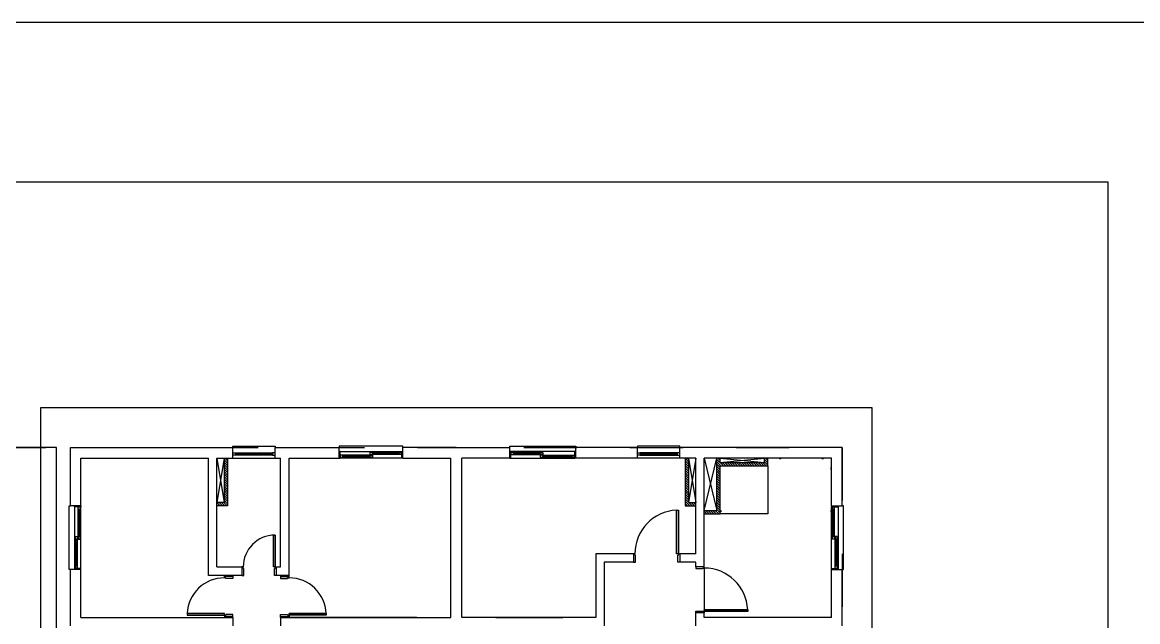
# Model space of a CAD drawing. Header units: millimetres. Extents: x 409504 to 410674, y 7402686 to 14806894.
# Drawn here: x 409858.56 to 409879.57, y 7402918.79 to 7402930.07 of the extents above; entities that cross this region are included whole.
import ezdxf

# ---------------------------------------------------------------- set-up
doc = ezdxf.new("R2010")
doc.units = ezdxf.units.MM
doc.linetypes.add('JIS_02_1.0', pattern=[2, 1, -1])
for name, color, linetype in [('Edificação Habitacional', 6, 'Continuous'), ('G_meiofio', 8, 'Continuous'), ('G_quadra', 4, 'Continuous'), ('G_txareasdatas', 1, 'Continuous')]:
    doc.layers.add(name, color=color, linetype=linetype)

# ---------------------------------------------------------------- blocks, each defined once
blk = doc.blocks.new('A$C5CAC4E4C')
for p, q in [((0, 16.25), (15.65, 16.25)), ((0, 0), (0, 16.25)), ((15.65, 16.25), (15.65, 0)), ((0.555, 14.397), (0.555, 15.497)), ((0.555, 15.497), (3.615, 15.497)), ((3.615, 15.497), (3.615, 15.522)), ((3.615, 15.522), (4.415, 15.522)), ((3.615, 15.297), (3.615, 15.497)), ((3.615, 15.297), (3.615, 15.497)), ((3.615, 15.393), (3.665, 15.393)), ((3.615, 15.353), (3.615, 15.393)), ((3.665, 15.353), (3.615, 15.353)), ((3.665, 15.393), (4.365, 15.393)), ((3.665, 15.393), (3.665, 15.353)), ((4.365, 15.373), (3.665, 15.373)), ((4.365, 15.353), (3.665, 15.353)), ((4.415, 15.393), (4.365, 15.393)), ((4.365, 15.393), (4.365, 15.353)), ((4.365, 15.353), (4.415, 15.353)), ((4.415, 15.522), (4.415, 15.497)), ((4.415, 15.497), (5.62, 15.497)), ((4.415, 15.297), (4.415, 15.497)), ((4.415, 15.297), (4.415, 15.497)), ((4.415, 15.353), (4.415, 15.393)), ((6.82, 15.522), (5.62, 15.522)), ((5.62, 15.522), (5.62, 15.497)), ((5.62, 15.297), (5.62, 15.497)), ((5.64, 15.417), (5.62, 15.417)), ((5.64, 15.417), (6.8, 15.417)), ((5.64, 15.297), (5.64, 15.417)), ((5.69, 15.352), (5.64, 15.352)), ((5.64, 15.352), (5.64, 15.312)), ((6.195, 15.352), (5.69, 15.352)), ((5.69, 15.312), (5.69, 15.352)), ((6.245, 15.402), (6.195, 15.402)), ((6.195, 15.402), (6.195, 15.362)), ((6.195, 15.362), (6.245, 15.362)), ((6.195, 15.312), (6.195, 15.352)), ((6.195, 15.352), (6.245, 15.352)), ((6.245, 15.402), (6.75, 15.402)), ((6.245, 15.362), (6.245, 15.402)), ((6.245, 15.382), (6.75, 15.382)), ((6.75, 15.362), (6.245, 15.362)), ((6.245, 15.352), (6.245, 15.312)), ((6.75, 15.362), (6.75, 15.402)), ((6.75, 15.402), (6.8, 15.402)), ((6.8, 15.362), (6.75, 15.362)), ((6.8, 15.297), (6.8, 15.417)), ((6.8, 15.417), (6.82, 15.417)), ((6.8, 15.402), (6.8, 15.362)), ((6.82, 15.497), (6.82, 15.522)), ((6.82, 15.297), (6.82, 15.497)), ((7.825, 15.497), (6.82, 15.497)), ((7.825, 15.497), (8.83, 15.497)), ((8.83, 15.497), (8.83, 15.522)), ((8.83, 15.522), (10.075, 15.522)), ((8.83, 15.297), (8.83, 15.497)), ((8.85, 15.417), (8.83, 15.417)), ((10.055, 15.417), (8.85, 15.417)), ((8.85, 15.297), (8.85, 15.417)), ((8.9, 15.402), (8.85, 15.402)), ((8.85, 15.402), (8.85, 15.362)), ((8.85, 15.362), (8.9, 15.362)), ((9.405, 15.402), (8.9, 15.402)), ((8.9, 15.362), (8.9, 15.402)), ((9.405, 15.382), (8.9, 15.382)), ((8.9, 15.362), (9.405, 15.362)), ((9.405, 15.362), (9.405, 15.402)), ((9.405, 15.402), (9.455, 15.402)), ((9.455, 15.362), (9.405, 15.362)), ((9.455, 15.352), (9.405, 15.352)), ((9.405, 15.352), (9.405, 15.312)), ((9.455, 15.402), (9.455, 15.362)), ((9.455, 15.352), (10.005, 15.352)), ((9.455, 15.312), (9.455, 15.352)), ((10.005, 15.312), (10.005, 15.352)), ((10.005, 15.352), (10.055, 15.352)), ((10.055, 15.297), (10.055, 15.417)), ((10.055, 15.417), (10.075, 15.417)), ((10.055, 15.352), (10.055, 15.312)), ((10.075, 15.522), (10.075, 15.497)), ((11.235, 15.497), (10.075, 15.497)), ((10.075, 15.297), (10.075, 15.497)), ((12.035, 15.522), (11.235, 15.522)), ((11.235, 15.522), (11.235, 15.497)), ((11.235, 15.297), (11.235, 15.497)), ((11.235, 15.297), (11.235, 15.497)), ((11.235, 15.393), (11.285, 15.393)), ((11.235, 15.353), (11.235, 15.393)), ((11.285, 15.353), (11.235, 15.353)), ((11.985, 15.393), (11.285, 15.393)), ((11.285, 15.393), (11.285, 15.353)), ((11.285, 15.373), (11.985, 15.373)), ((11.285, 15.353), (11.985, 15.353)), ((12.035, 15.393), (11.985, 15.393)), ((11.985, 15.393), (11.985, 15.353)), ((11.985, 15.353), (12.035, 15.353)), ((12.035, 15.497), (12.035, 15.522)), ((15.095, 15.497), (12.035, 15.497)), ((12.035, 15.297), (12.035, 15.497)), ((12.035, 15.297), (12.035, 15.497)), ((12.035, 15.353), (12.035, 15.393)), ((15.095, 14.397), (15.095, 15.497)), ((15.095, 14.397), (15.095, 15.497)), ((0.755, 14.397), (0.755, 15.297)), ((0.755, 15.297), (3.155, 15.297)), ((3.155, 13.087), (3.155, 15.297)), ((3.315, 13.247), (3.315, 15.297)), ((3.315, 15.297), (3.45, 14.462)), ((3.45, 15.297), (3.315, 14.462)), ((3.315, 15.297), (3.615, 15.297)), ((3.45, 15.297), (3.45, 14.462)), ((3.515, 15.297), (3.515, 14.397)), ((3.615, 15.297), (4.415, 15.297)), ((4.415, 15.297), (4.515, 15.297)), ((4.515, 13.247), (4.515, 15.297)), ((4.675, 13.087), (4.675, 15.297)), ((4.675, 15.297), (5.62, 15.297)), ((5.62, 15.297), (5.64, 15.297)), ((5.64, 15.312), (5.69, 15.312)), ((6.8, 15.297), (5.64, 15.297)), ((6.195, 15.332), (5.69, 15.332)), ((5.69, 15.312), (6.195, 15.312)), ((6.245, 15.312), (6.195, 15.312)), ((6.82, 15.297), (6.8, 15.297)), ((6.82, 15.297), (7.72, 15.297)), ((7.72, 12.297), (7.72, 15.297)), ((7.72, 12.297), (7.72, 15.297)), ((7.93, 12.297), (7.93, 15.297)), ((7.93, 12.297), (7.93, 15.297)), ((8.83, 15.297), (7.93, 15.297)), ((8.83, 15.297), (8.85, 15.297)), ((8.85, 15.297), (10.055, 15.297)), ((9.405, 15.312), (9.455, 15.312)), ((9.455, 15.332), (10.005, 15.332)), ((10.005, 15.312), (9.455, 15.312)), ((10.055, 15.312), (10.005, 15.312)), ((10.075, 15.297), (10.055, 15.297)), ((11.235, 15.297), (10.075, 15.297)), ((12.035, 15.297), (11.235, 15.297)), ((12.335, 15.297), (12.035, 15.297)), ((12.135, 15.297), (12.135, 14.397)), ((12.335, 15.297), (12.2, 14.462)), ((12.2, 15.297), (12.335, 14.462)), ((12.2, 15.297), (12.2, 14.462)), ((12.335, 13.497), (12.335, 15.297)), ((12.495, 13.252), (12.495, 15.297)), ((12.495, 15.297), (12.73, 14.312)), ((12.495, 14.312), (12.73, 15.297)), ((14.895, 15.297), (12.495, 15.297)), ((12.73, 14.312), (12.73, 15.297)), ((12.795, 15.212), (12.795, 15.297)), ((12.795, 15.297), (13.63, 15.212)), ((12.795, 15.212), (13.63, 15.297)), ((12.795, 15.212), (13.63, 15.212)), ((12.795, 14.247), (12.795, 15.147)), ((12.795, 15.147), (13.695, 15.147)), ((12.795, 14.247), (12.795, 15.147)), ((12.795, 15.147), (13.695, 15.147)), ((13.63, 15.212), (13.63, 15.297)), ((13.695, 15.147), (13.695, 15.297)), ((13.695, 15.147), (13.695, 14.247)), ((13.944, 15.289), (13.907, 15.289)), ((13.91, 15.285), (13.94, 15.285)), ((14.707, 15.289), (14.744, 15.289)), ((14.74, 15.285), (14.71, 15.285)), ((14.895, 14.397), (14.895, 15.297)), ((14.883, 15.112), (14.883, 15.082)), ((14.887, 15.078), (14.887, 15.116)), ((0.53, 13.197), (0.53, 14.397)), ((0.53, 14.397), (0.555, 14.397)), ((0.755, 14.397), (0.555, 14.397)), ((0.635, 14.377), (0.635, 14.397)), ((0.635, 14.377), (0.635, 13.217)), ((0.755, 14.377), (0.635, 14.377)), ((0.7, 14.327), (0.7, 14.377)), ((0.7, 14.377), (0.74, 14.377)), ((0.7, 13.822), (0.7, 14.327)), ((0.74, 14.327), (0.7, 14.327)), ((0.72, 13.822), (0.72, 14.327)), ((0.74, 14.377), (0.74, 14.327)), ((0.74, 14.327), (0.74, 13.822)), ((0.755, 14.397), (0.755, 14.377)), ((0.755, 13.217), (0.755, 14.377)), ((3.45, 14.462), (3.315, 14.462)), ((3.515, 14.397), (3.315, 14.397)), ((11.975, 14.317), (12.01, 14.317)), ((11.975, 13.497), (11.975, 14.317)), ((11.975, 14.317), (11.975, 13.497)), ((12.01, 14.317), (12.01, 13.497)), ((12.135, 14.397), (12.335, 14.397)), ((12.2, 14.462), (12.335, 14.462)), ((12.495, 14.312), (12.73, 14.312)), ((12.803, 14.278), (12.803, 14.316)), ((12.807, 14.312), (12.807, 14.282)), ((14.883, 14.282), (14.883, 14.312)), ((14.887, 14.316), (14.887, 14.278)), ((14.895, 14.397), (15.095, 14.397)), ((14.895, 14.397), (14.895, 14.377)), ((14.895, 13.217), (14.895, 14.377)), ((14.895, 14.377), (15.015, 14.377)), ((14.91, 14.377), (14.91, 14.327)), ((14.95, 14.377), (14.91, 14.377)), ((14.91, 14.327), (14.91, 13.822)), ((14.91, 14.327), (14.95, 14.327)), ((14.93, 13.822), (14.93, 14.327)), ((14.95, 14.327), (14.95, 14.377)), ((14.95, 13.822), (14.95, 14.327)), ((15.015, 14.377), (15.015, 14.397)), ((15.015, 14.377), (15.015, 13.217)), ((15.12, 14.397), (15.095, 14.397)), ((15.12, 13.197), (15.12, 14.397)), ((12.495, 14.247), (12.795, 14.247)), ((12.495, 14.247), (12.795, 14.247)), ((13.695, 14.247), (12.795, 14.247)), ((0.65, 13.772), (0.65, 13.822)), ((0.65, 13.822), (0.69, 13.822)), ((0.65, 13.772), (0.65, 13.267)), ((0.69, 13.772), (0.65, 13.772)), ((0.67, 13.772), (0.67, 13.267)), ((0.69, 13.822), (0.69, 13.772)), ((0.69, 13.267), (0.69, 13.772)), ((0.74, 13.822), (0.7, 13.822)), ((0.7, 13.822), (0.7, 13.772)), ((0.7, 13.772), (0.74, 13.772)), ((0.74, 13.772), (0.74, 13.822)), ((14.91, 13.772), (14.91, 13.822)), ((14.91, 13.822), (14.95, 13.822)), ((14.95, 13.772), (14.91, 13.772)), ((14.95, 13.822), (14.95, 13.772)), ((14.96, 13.822), (14.96, 13.772)), ((15, 13.822), (14.96, 13.822)), ((14.96, 13.267), (14.96, 13.772)), ((14.96, 13.772), (15, 13.772)), ((14.98, 13.772), (14.98, 13.267)), ((15, 13.772), (15, 13.822)), ((15, 13.772), (15, 13.267)), ((11.165, 13.497), (10.45, 13.497)), ((10.45, 13.497), (10.45, 12.297)), ((11.165, 13.497), (11.165, 13.337)), ((11.19, 13.497), (11.165, 13.497)), ((11.19, 13.467), (11.19, 13.497)), ((11.2, 13.467), (11.19, 13.467)), ((11.2, 13.337), (11.2, 13.467)), ((12.01, 13.497), (11.975, 13.497)), ((12, 13.337), (12, 13.467)), ((12, 13.467), (12.01, 13.467)), ((12.01, 13.467), (12.01, 13.497)), ((12.01, 13.497), (12.035, 13.497)), ((12.335, 13.497), (12.035, 13.497)), ((12.035, 13.497), (12.035, 13.337)), ((0.69, 13.267), (0.65, 13.267)), ((0.65, 13.267), (0.65, 13.217)), ((0.69, 13.217), (0.69, 13.267)), ((3.315, 13.247), (3.785, 13.247)), ((3.785, 13.247), (3.785, 13.087)), ((4.435, 13.087), (4.435, 13.247)), ((4.435, 13.247), (4.515, 13.247)), ((11.165, 13.337), (10.61, 13.337)), ((10.61, 13.337), (10.61, 12.137)), ((11.165, 13.337), (11.2, 13.337)), ((12.035, 13.337), (12, 13.337)), ((12.335, 13.337), (12.035, 13.337)), ((12.335, 13.252), (12.335, 13.337)), ((12.495, 13.252), (12.335, 13.252)), ((12.335, 13.252), (12.335, 13.217)), ((12.495, 13.227), (12.495, 13.252)), ((14.96, 13.217), (14.96, 13.267)), ((14.96, 13.267), (15, 13.267)), ((15, 13.267), (15, 13.217)), ((0.555, 13.197), (0.53, 13.197)), ((0.555, 12.137), (0.555, 13.197)), ((0.755, 13.197), (0.555, 13.197)), ((0.755, 13.217), (0.635, 13.217)), ((0.635, 13.217), (0.635, 13.197)), ((0.65, 13.217), (0.69, 13.217)), ((0.755, 13.197), (0.755, 13.217)), ((0.755, 12.297), (0.755, 13.197)), ((3.785, 13.087), (3.155, 13.087)), ((3.455, 13.067), (3.455, 13.087)), ((3.455, 13.087), (3.615, 13.087)), ((3.615, 13.067), (3.455, 13.067)), ((3.615, 13.087), (3.615, 13.067)), ((4.675, 13.087), (4.435, 13.087)), ((4.675, 13.087), (4.515, 13.087)), ((4.515, 13.087), (4.515, 13.067)), ((4.515, 13.067), (4.675, 13.067)), ((4.675, 13.067), (4.675, 13.087)), ((12.335, 13.217), (12.465, 13.217)), ((12.465, 13.217), (12.465, 13.227)), ((12.465, 13.227), (12.495, 13.227)), ((12.495, 13.227), (12.495, 12.442)), ((14.895, 13.197), (14.895, 13.217)), ((14.895, 13.217), (15.015, 13.217)), ((14.895, 13.197), (15.095, 13.197)), ((14.895, 12.297), (14.895, 13.197)), ((15, 13.217), (14.96, 13.217)), ((15.015, 13.217), (15.015, 13.197)), ((15.095, 12.137), (15.095, 13.197)), ((15.095, 13.197), (15.12, 13.197)), ((12.335, 12.382), (12.335, 12.417)), ((12.335, 12.417), (12.465, 12.417)), ((12.465, 12.417), (12.465, 12.407)), ((12.465, 12.407), (12.495, 12.407)), ((12.495, 12.407), (12.495, 12.442)), ((12.495, 12.442), (13.315, 12.442)), ((13.315, 12.442), (12.495, 12.442)), ((13.315, 12.407), (12.495, 12.407)), ((12.495, 12.407), (12.495, 12.382)), ((13.315, 12.442), (13.315, 12.407)), ((0.755, 12.297), (3.615, 12.297)), ((3.615, 12.317), (3.455, 12.317)), ((3.455, 12.317), (3.455, 12.297)), ((3.455, 12.297), (3.615, 12.297)), ((3.615, 12.297), (3.615, 12.317)), ((3.615, 12.297), (3.615, 12.137)), ((4.515, 12.317), (4.675, 12.317)), ((4.515, 12.297), (4.515, 12.317)), ((7.08, 12.297), (4.515, 12.297)), ((4.515, 12.297), (7.72, 12.297)), ((4.515, 12.297), (4.515, 12.137)), ((4.675, 12.297), (4.515, 12.297)), ((4.675, 12.317), (4.675, 12.297)), ((10.45, 12.297), (7.93, 12.297)), ((8.57, 12.297), (9.83, 12.297)), ((12.335, 12.137), (12.335, 12.382)), ((12.495, 12.382), (12.335, 12.382)), ((12.495, 12.297), (12.495, 12.382)), ((14.895, 12.297), (12.495, 12.297))]:
    blk.add_line(p, q)
at = {"linetype": 'Continuous'}
for p, q in [((3.45, 15.266), (3.515, 15.201)), ((3.45, 15.221), (3.515, 15.156)), ((3.45, 15.177), (3.515, 15.112)), ((3.45, 15.132), (3.515, 15.067)), ((3.464, 15.297), (3.515, 15.246)), ((3.509, 15.297), (3.515, 15.291)), ((12.135, 15.292), (12.2, 15.227)), ((12.135, 15.247), (12.2, 15.182)), ((12.135, 15.203), (12.2, 15.138)), ((12.135, 15.158), (12.2, 15.093)), ((12.175, 15.297), (12.2, 15.272)), ((12.73, 15.272), (12.855, 15.147)), ((12.73, 15.227), (12.81, 15.147)), ((12.73, 15.182), (12.795, 15.117)), ((12.73, 15.137), (12.795, 15.072)), ((12.75, 15.297), (12.795, 15.252)), ((12.795, 15.297), (12.795, 15.296)), ((12.835, 15.212), (12.9, 15.147)), ((12.88, 15.212), (12.945, 15.147)), ((12.924, 15.212), (12.989, 15.147)), ((12.969, 15.212), (13.034, 15.147)), ((13.014, 15.212), (13.079, 15.147)), ((13.059, 15.212), (13.124, 15.147)), ((13.104, 15.212), (13.169, 15.147)), ((13.149, 15.212), (13.214, 15.147)), ((13.194, 15.212), (13.259, 15.147)), ((13.239, 15.212), (13.304, 15.147)), ((13.284, 15.212), (13.349, 15.147)), ((13.329, 15.212), (13.394, 15.147)), ((13.373, 15.212), (13.438, 15.147)), ((13.418, 15.212), (13.483, 15.147)), ((13.463, 15.212), (13.528, 15.147)), ((13.508, 15.212), (13.573, 15.147)), ((13.553, 15.212), (13.618, 15.147)), ((13.598, 15.212), (13.663, 15.147)), ((13.63, 15.27), (13.695, 15.205)), ((13.63, 15.225), (13.695, 15.16)), ((13.648, 15.297), (13.695, 15.25)), ((13.693, 15.297), (13.695, 15.294)), ((3.45, 15.087), (3.515, 15.022)), ((3.45, 15.042), (3.515, 14.977)), ((3.45, 14.997), (3.515, 14.932)), ((3.45, 14.952), (3.515, 14.887)), ((12.135, 15.113), (12.2, 15.048)), ((12.135, 15.068), (12.2, 15.003)), ((12.135, 15.023), (12.2, 14.958)), ((12.135, 14.978), (12.2, 14.913)), ((12.135, 14.933), (12.2, 14.868)), ((12.73, 15.092), (12.795, 15.027)), ((12.73, 15.047), (12.795, 14.982)), ((12.73, 15.002), (12.795, 14.937)), ((12.73, 14.957), (12.795, 14.892)), ((3.45, 14.907), (3.515, 14.842)), ((3.45, 14.862), (3.515, 14.797)), ((3.45, 14.817), (3.515, 14.752)), ((3.45, 14.772), (3.515, 14.707)), ((3.45, 14.728), (3.515, 14.663)), ((12.135, 14.888), (12.2, 14.823)), ((12.135, 14.843), (12.2, 14.778)), ((12.135, 14.798), (12.2, 14.733)), ((12.135, 14.754), (12.2, 14.689)), ((12.135, 14.709), (12.2, 14.644)), ((12.73, 14.912), (12.795, 14.847)), ((12.73, 14.868), (12.795, 14.803)), ((12.73, 14.823), (12.795, 14.758)), ((12.73, 14.778), (12.795, 14.713)), ((12.73, 14.733), (12.795, 14.668)), ((3.45, 14.683), (3.515, 14.618)), ((3.45, 14.638), (3.515, 14.573)), ((3.45, 14.593), (3.515, 14.528)), ((3.45, 14.548), (3.515, 14.483)), ((3.45, 14.503), (3.515, 14.438)), ((12.135, 14.664), (12.2, 14.599)), ((12.135, 14.619), (12.2, 14.554)), ((12.135, 14.574), (12.2, 14.509)), ((12.135, 14.529), (12.2, 14.464)), ((12.73, 14.688), (12.795, 14.623)), ((12.73, 14.643), (12.795, 14.578)), ((12.73, 14.598), (12.795, 14.533)), ((12.73, 14.553), (12.795, 14.488)), ((12.73, 14.508), (12.795, 14.443)), ((3.315, 14.458), (3.377, 14.397)), ((3.315, 14.414), (3.332, 14.397)), ((3.356, 14.462), (3.421, 14.397)), ((3.401, 14.462), (3.466, 14.397)), ((3.446, 14.462), (3.511, 14.397)), ((12.135, 14.484), (12.222, 14.397)), ((12.135, 14.439), (12.177, 14.397)), ((12.202, 14.462), (12.267, 14.397)), ((12.247, 14.462), (12.312, 14.397)), ((12.292, 14.462), (12.335, 14.419)), ((12.495, 14.294), (12.542, 14.247)), ((12.522, 14.312), (12.587, 14.247)), ((12.567, 14.312), (12.632, 14.247)), ((12.612, 14.312), (12.677, 14.247)), ((12.657, 14.312), (12.722, 14.247)), ((12.702, 14.312), (12.767, 14.247)), ((12.73, 14.463), (12.795, 14.398)), ((12.73, 14.419), (12.795, 14.354)), ((12.73, 14.374), (12.795, 14.309)), ((12.73, 14.329), (12.795, 14.264)), ((12.495, 14.249), (12.498, 14.247))]:
    blk.add_line(p, q, dxfattribs=at)
for points in [[(4.38, 13.847), (4.41, 13.847), (4.41, 13.247), (4.38, 13.247), (4.38, 13.847), (4.38, 13.247)], [(3.785, 13.087), (3.82, 13.087), (3.82, 13.217), (3.81, 13.217), (3.81, 13.247), (3.785, 13.247)], [(4.435, 13.087), (4.4, 13.087), (4.4, 13.217), (4.41, 13.217), (4.41, 13.247), (4.435, 13.247)], [(3.615, 13.067), (3.615, 13.032), (3.485, 13.032), (3.485, 13.042), (3.455, 13.042), (3.455, 13.067)], [(4.515, 13.067), (4.515, 13.032), (4.645, 13.032), (4.645, 13.042), (4.675, 13.042), (4.675, 13.067)], [(2.755, 12.372), (2.755, 12.342), (3.455, 12.342), (3.455, 12.372), (2.755, 12.372), (3.455, 12.372)], [(3.615, 12.317), (3.615, 12.352), (3.485, 12.352), (3.485, 12.342), (3.455, 12.342), (3.455, 12.317)], [(4.515, 12.317), (4.515, 12.352), (4.645, 12.352), (4.645, 12.342), (4.675, 12.342), (4.675, 12.317)], [(5.375, 12.372), (5.375, 12.342), (4.675, 12.342), (4.675, 12.372), (5.375, 12.372), (4.675, 12.372)]]:
    blk.add_lwpolyline(points)
for centre, radius, start, end in [((12.011, 13.496), 0.821, 92.6042, 179.9582), ((4.41, 13.247), 0.6, 90, 180), ((3.456, 12.341), 0.701, 90.053, 177.4381), ((4.674, 12.341), 0.701, 2.5619, 89.947), ((12.494, 12.405), 0.821, 2.6042, 89.9582)]:
    blk.add_arc(centre, radius, start, end)

msp = doc.modelspace()

# ---------------------------------------------------------------- linework, layer by layer
at = {"layer": 'G_meiofio'}
msp.add_line((409711.959, 7402930.065), (409883.007, 7402930.065), dxfattribs=at)
at = {"layer": 'G_meiofio', "linetype": 'JIS_02_1.0'}
msp.add_lwpolyline([(409804.007, 7402922.065), (409874.007, 7402922.065), (409874.007, 7402806.096), (409804.007, 7402828.48)], close=True, dxfattribs=at)
at = {"layer": 'G_quadra'}
msp.add_lwpolyline([(409711.959, 7402905.901), (409711.959, 7402927.065), (409879.007, 7402927.065), (409879.007, 7402799.247), (409714.331, 7402851.908)], dxfattribs=at)
at = {"layer": 'G_txareasdatas'}
msp.add_lwpolyline([(409801.007, 7402927.065), (409879.007, 7402927.065), (409879.007, 7402799.247), (409801.007, 7402824.19), (409801.007, 7402927.065)], dxfattribs=at)

# ---------------------------------------------------------------- next in the draw order: block references
at = {"layer": 'Edificação Habitacional'}
msp.add_blockref('A$C5CAC4E4C', (409858.912, 7402906.568), dxfattribs=at)

# ---------------------------------------------------------------- next in the draw order: linework, layer by layer
at = {"layer": 'G_txareasdatas'}
msp.add_lwpolyline([(409859.208, 7402810.828), (409874.007, 7402806.096), (409874.007, 7402822.376), (409859.208, 7402822.376), (409859.208, 7402922.065), (409850.547, 7402922.065), (409850.547, 7402827.065), (409845.547, 7402827.065), (409845.547, 7402815.197), (409859.208, 7402810.828)], dxfattribs=at)

doc.saveas('drawing.dxf')
